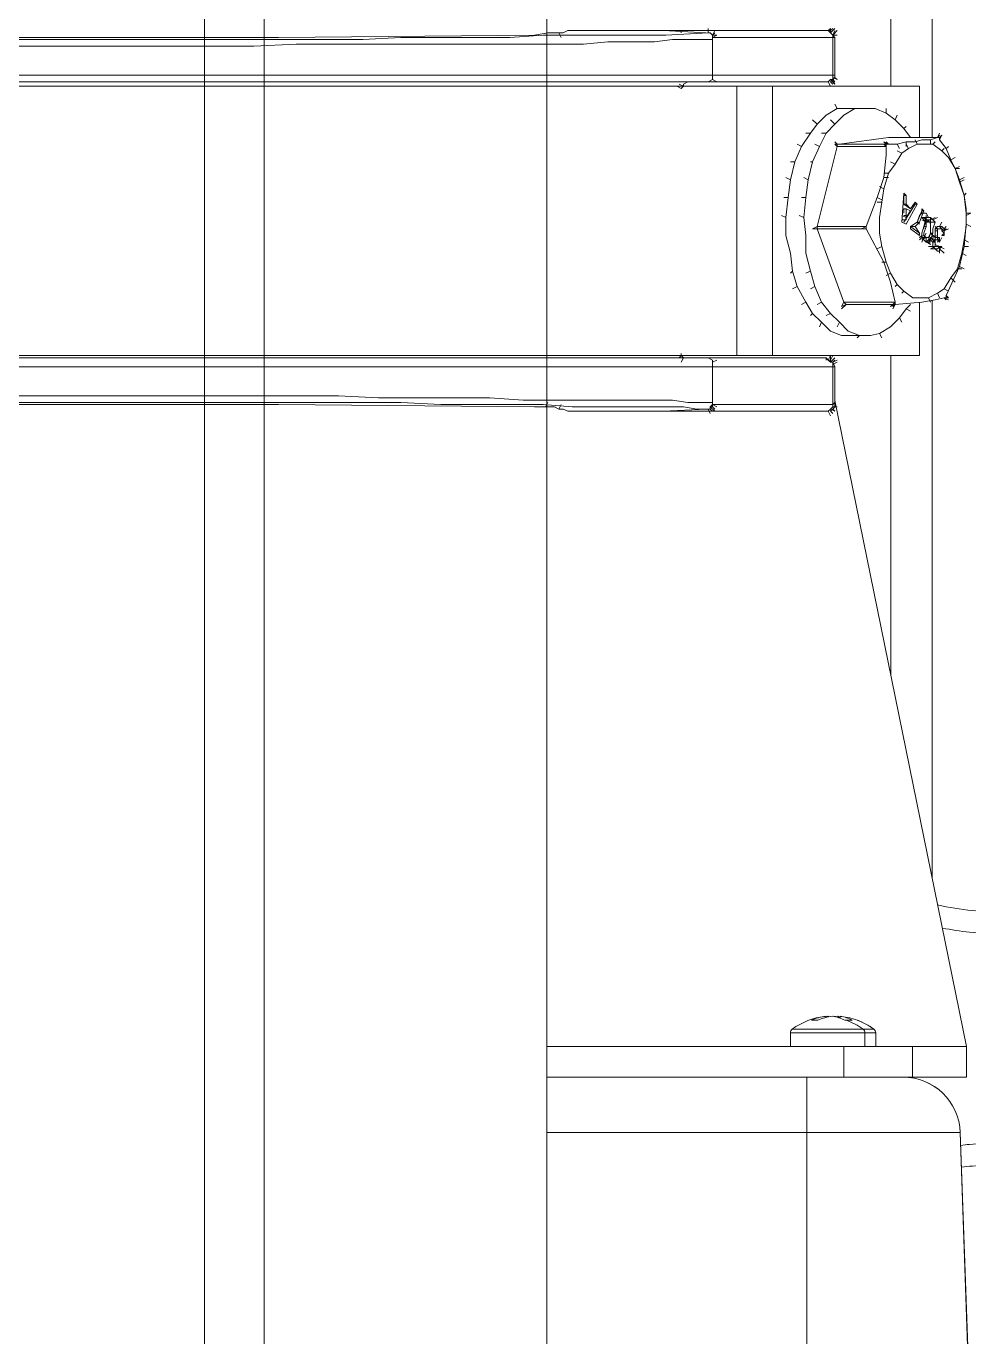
# Model space of a CAD drawing. Header units: feet. Extents: x -21 to 5170, y -254 to 1413.
# Drawn here: x 2090.08 to 2094.32, y 48.6 to 54.49 of the extents above; entities that cross this region are included whole.
import ezdxf

# ---------------------------------------------------------------- set-up
doc = ezdxf.new("R2010")
doc.units = ezdxf.units.FT
doc.header["$MEASUREMENT"] = 0
doc.layers.add('ATI CENTER SUPPORT', color=7, linetype='Continuous')

msp = doc.modelspace()

# ---------------------------------------------------------------- linework, layer by layer
at = {"layer": 'ATI CENTER SUPPORT', "color": 8, "linetype": 'Continuous', "lineweight": 15}
for p, q in [((2090.88442, 108.06425), (2090.88442, 25.40257)), ((2091.15204, 108.06425), (2091.15204, 25.40257)), ((2092.42153, 108.06425), (2092.42153, 25.40257)), ((2093.70629, 54.24628), (2093.70629, 54.44628)), ((2093.68629, 54.23628), (2086.50629, 54.23628)), ((2093.72629, 54.11628), (2093.89629, 54.11628)), ((2093.99629, 53.95628), (2093.71629, 53.95628)), ((2094.10629, 53.55628), (2094.10629, 53.53628)), ((2094.10629, 53.53628), (2094.13629, 53.53628)), ((2094.16629, 53.49628), (2094.16629, 53.57628)), ((2094.19629, 53.57628), (2094.16629, 53.57628)), ((2094.19629, 53.49628), (2094.13629, 53.49628)), ((2093.67629, 52.99628), (2086.52629, 52.99628)), ((2093.71629, 52.95628), (2086.48629, 52.95628)), ((2093.70629, 52.77628), (2093.70629, 52.97628)), ((2092.51629, 52.75628), (2093.68629, 52.75628)), ((2093.67534, 50.03276), (2093.67472, 50.038)), ((2093.6748, 50.03728), (2093.68296, 50.038)), ((2093.68296, 50.038), (2093.68326, 50.03463)), ((2093.68612, 50.03522), (2093.68591, 50.038)), ((2093.71077, 50.038), (2093.71076, 50.03719)), ((2093.73283, 50.03801), (2093.73281, 50.03777)), ((2093.74086, 50.0373), (2093.73283, 50.03801)), ((2093.73991, 50.02925), (2093.74095, 50.03801)), ((2093.51602, 49.96374), (2093.51602, 49.90298)), ((2093.51602, 49.96374), (2093.89965, 49.96374)), ((2093.52453, 49.98041), (2093.82549, 49.98041)), ((2093.82549, 49.98041), (2093.89114, 49.98041)), ((2093.85117, 49.9637), (2093.85117, 49.90294)), ((2093.89114, 49.98041), (2093.8912, 49.98041)), ((2093.89965, 49.90299), (2093.89965, 49.96374)), ((2093.89965, 49.96374), (2093.89971, 49.96374)), ((2093.89971, 49.90299), (2093.89971, 49.96374)), ((2094.30692, 49.90299), (2092.42153, 49.90298)), ((2093.75573, 49.90294), (2093.75573, 49.76461)), ((2094.06428, 49.90294), (2093.75573, 49.90294)), ((2094.06428, 49.76461), (2094.06428, 49.90294)), ((2094.30692, 49.90299), (2094.30692, 49.76465)), ((2092.42153, 49.76464), (2094.30692, 49.76465)), ((2093.58939, 49.51615), (2093.58939, 49.76465)), ((2093.75573, 49.76461), (2094.06428, 49.76461)), ((2094.30699, 49.76465), (2094.30692, 49.76465)), ((2092.42153, 49.51614), (2094.27898, 49.51615)), ((2093.58942, 44.2345), (2093.58939, 49.51615)), ((2094.27898, 49.51615), (2094.46087, 44.30835)), ((2094.27898, 49.51615), (2094.27904, 49.51615)), ((2094.27904, 49.51615), (2094.38471, 46.49081))]:
    msp.add_line(p, q, dxfattribs=at)
at = {"layer": 'ATI CENTER SUPPORT', "color": 8, "linetype": 'Continuous', "lineweight": 15, "flags": 128}
for points in [[(2094.15324, 53.98628), (2094.15324, 54.64874)], [(2093.96754, 54.21628), (2093.96754, 54.53159)], [(2094.15324, 50.65801), (2094.15324, 53.25411)], [(2093.96754, 51.57036), (2093.96754, 53.00628)], [(2093.72989, 50.03801), (2093.74062, 50.03701), (2093.74083, 50.03699)], [(2093.76687, 50.02044), (2093.76739, 50.0204), (2093.76753, 50.02037)]]:
    msp.add_lwpolyline(points, dxfattribs=at)
at = {"layer": 'ATI CENTER SUPPORT', "color": 8, "linetype": 'Continuous', "lineweight": 15}
for points in [[(2093.69629, 54.46628), (2092.51629, 54.46628), (2092.49629, 54.45628), (2092.42629, 54.45628), (2092.36629, 54.44628), (2091.21629, 54.43628), (2088.99629, 54.43628), (2087.83629, 54.44628), (2087.78629, 54.45628), (2087.71629, 54.45628), (2087.68629, 54.46628), (2087.26629, 54.46628), (2087.06629, 54.45628)], [(2093.13629, 54.45628), (2092.94629, 54.46628)], [(2093.02629, 54.45628), (2093.02629, 54.46628)], [(2093.14629, 54.45628), (2093.14629, 54.47628)], [(2093.69629, 54.47628), (2093.69629, 54.45628), (2093.70629, 54.44628), (2093.71629, 54.43628), (2093.16629, 54.43628)], [(2093.17629, 54.46628), (2093.16629, 54.44628)], [(2093.68629, 54.46628), (2093.69629, 54.47628)], [(2093.69629, 54.45628), (2093.68629, 54.46628)], [(2093.71629, 54.47628), (2093.69629, 54.45628)], [(2093.69629, 54.46628), (2093.70629, 54.47628)], [(2093.70629, 54.44628), (2093.71629, 54.46628)], [(2093.70629, 54.44628), (2093.72629, 54.46628)], [(2093.15629, 54.45628), (2093.14629, 54.45628), (2092.95629, 54.44628), (2092.40629, 54.44628), (2092.25629, 54.43628), (2091.76629, 54.43628), (2091.59629, 54.42628), (2088.61629, 54.42628), (2088.42629, 54.43628), (2087.94629, 54.43628), (2087.79629, 54.44628), (2087.25629, 54.44628), (2087.17629, 54.45628), (2087.05629, 54.45628), (2087.04629, 54.44628), (2087.03629, 54.43628)], [(2087.03629, 54.42628), (2087.21629, 54.42628), (2087.30629, 54.41628), (2087.50629, 54.41628), (2087.62629, 54.40628), (2088.90629, 54.40628), (2089.10629, 54.39628), (2091.10629, 54.39628), (2091.29629, 54.40628), (2092.58629, 54.40628), (2092.69629, 54.41628), (2092.90629, 54.41628), (2092.98629, 54.42628), (2093.16629, 54.42628)], [(2092.48629, 54.43628), (2092.47629, 54.45628)], [(2093.16629, 54.44628), (2093.16629, 54.24628), (2093.14629, 54.23628)], [(2093.16629, 54.44628), (2093.15629, 54.45628)], [(2093.17629, 54.45628), (2093.16629, 54.44628)], [(2093.18629, 54.44628), (2093.16629, 54.44628)], [(2093.16629, 54.43628), (2093.18629, 54.44628)], [(2093.69629, 54.23628), (2093.70629, 54.24628), (2093.71629, 54.25628), (2093.71629, 54.43628)], [(2093.72629, 54.44628), (2093.70629, 54.44628)], [(2093.71629, 54.26628), (2086.48629, 54.26628), (2086.49629, 54.24628), (2086.50629, 54.24628), (2086.51629, 54.23628)], [(2093.02629, 54.20628), (2093.03629, 54.21628), (2093.03629, 54.22628), (2093.05629, 54.23628)], [(2093.16629, 54.24628), (2093.18629, 54.23628)], [(2093.68629, 54.23628), (2093.69629, 54.24628), (2093.70629, 54.24628)], [(2093.68629, 54.23628), (2093.69629, 54.21628)], [(2093.71629, 54.22628), (2093.69629, 54.24628)], [(2093.69629, 54.23628), (2093.70629, 54.22628)], [(2093.70629, 54.25628), (2093.72629, 54.24628)], [(2093.71629, 54.23628), (2093.70629, 54.24628)], [(2093.70629, 54.24628), (2093.71629, 54.22628)], [(2093.72629, 54.24628), (2093.71629, 54.25628)], [(2086.10629, 53.99628), (2086.10629, 54.21628), (2094.09629, 54.21628)], [(2093.00629, 54.21628), (2093.02629, 54.20628)], [(2093.03629, 54.21628), (2093.01629, 54.22628)], [(2093.27629, 53.00628), (2093.27629, 54.21628)], [(2093.43629, 53.00628), (2093.43629, 54.21628)], [(2094.09629, 53.98628), (2094.09629, 54.21628)], [(2093.87629, 53.09628), (2093.74629, 53.09628), (2093.69629, 53.11628), (2093.65629, 53.15628), (2093.61629, 53.19628), (2093.58629, 53.24628), (2093.54629, 53.31628), (2093.52629, 53.38628), (2093.51629, 53.46628), (2093.49629, 53.54628), (2093.49629, 53.62628), (2093.50629, 53.71628), (2093.51629, 53.79628), (2093.53629, 53.87628), (2093.56629, 53.94628), (2093.60629, 54.00628), (2093.63629, 54.04628), (2093.67629, 54.08628), (2093.72629, 54.11628)], [(2093.82629, 53.09628), (2093.77629, 53.11628), (2093.73629, 53.15628), (2093.69629, 53.19628), (2093.65629, 53.24628), (2093.62629, 53.31628), (2093.60629, 53.38628), (2093.58629, 53.46628), (2093.58629, 53.54628), (2093.57629, 53.62628), (2093.58629, 53.71628), (2093.59629, 53.79628), (2093.61629, 53.87628), (2093.64629, 53.94628), (2093.67629, 54.00628), (2093.71629, 54.04628), (2093.75629, 54.08628), (2093.80629, 54.11628)], [(2093.71629, 54.13628), (2093.72629, 54.11628)], [(2093.89629, 54.11628), (2093.94629, 54.09628), (2093.98629, 54.06628), (2094.02629, 54.02628), (2094.05629, 53.98628)], [(2093.94629, 54.11628), (2093.94629, 54.09628)], [(2093.63629, 54.04628), (2093.61629, 54.06628)], [(2093.69629, 54.06628), (2093.71629, 54.04628)], [(2093.98629, 54.06628), (2093.99629, 54.08628)], [(2093.58629, 54.00628), (2093.60629, 54.00628)], [(2093.65629, 54.00628), (2093.67629, 54.00628)], [(2094.03629, 54.03628), (2094.02629, 54.02628)], [(2094.18629, 54.00628), (2094.17629, 53.98628)], [(2094.17629, 53.98628), (2094.18629, 53.99628)], [(2094.19629, 53.99628), (2094.18629, 53.98628)], [(2094.19629, 53.99628), (2094.18629, 53.97628)], [(2093.54629, 53.95628), (2093.56629, 53.94628)], [(2093.62629, 53.95628), (2093.64629, 53.94628)], [(2093.72629, 53.94628), (2093.63629, 53.58628)], [(2093.72629, 53.95628), (2093.71629, 53.96628)], [(2093.72629, 53.94628), (2093.71629, 53.95628)], [(2093.94629, 53.94628), (2093.72629, 53.94628), (2093.72629, 53.95628)], [(2094.18629, 53.98628), (2093.95629, 53.98628), (2093.73629, 53.95628)], [(2093.85629, 53.57628), (2093.85629, 53.58628), (2093.90629, 53.71628), (2093.93629, 53.80628), (2093.94629, 53.90628), (2093.94629, 53.95628)], [(2093.94629, 53.95628), (2093.93629, 53.96628)], [(2093.95629, 53.95628), (2093.93629, 53.96628)], [(2093.93629, 53.95628), (2093.94629, 53.94628)], [(2093.94629, 53.96628), (2093.95629, 53.95628)], [(2093.99629, 53.95628), (2094.03629, 53.96628), (2094.07629, 53.96628), (2094.10629, 53.97628), (2094.14629, 53.97628), (2094.17629, 53.98628)], [(2093.99629, 53.95628), (2094.00629, 53.93628)], [(2094.03629, 53.94628), (2094.03629, 53.96628)], [(2094.04629, 53.93628), (2094.03629, 53.95628)], [(2094.07629, 53.97628), (2094.08629, 53.95628)], [(2094.14629, 53.95628), (2094.14629, 53.97628)], [(2094.16629, 53.96628), (2094.15629, 53.95628)], [(2094.18629, 53.98628), (2094.18629, 53.97628), (2094.21629, 53.93628), (2094.23629, 53.88628), (2094.25629, 53.84628), (2094.27629, 53.79628), (2094.29629, 53.72628), (2094.30629, 53.64628)], [(2094.20629, 53.93628), (2094.19629, 53.92628)], [(2094.21629, 53.93628), (2094.22629, 53.94628)], [(2093.99629, 53.92628), (2094.01629, 53.91628)], [(2094.23629, 53.88628), (2094.25629, 53.89628)], [(2093.53629, 53.87628), (2093.51629, 53.87628)], [(2093.61629, 53.87628), (2093.60629, 53.87628)], [(2093.93629, 53.82628), (2093.95629, 53.82628)], [(2093.96629, 53.87628), (2093.98629, 53.86628)], [(2094.25629, 53.84628), (2094.27629, 53.85628)], [(2094.27629, 53.84628), (2094.25629, 53.84628)], [(2093.49629, 53.80628), (2093.51629, 53.79628)], [(2093.57629, 53.80628), (2093.59629, 53.79628)], [(2093.93629, 53.75628), (2093.91629, 53.76628)], [(2093.95629, 53.80628), (2093.93629, 53.80628)], [(2094.29629, 53.80628), (2094.27629, 53.79628)], [(2094.27629, 53.78628), (2094.29629, 53.79628)], [(2093.50629, 53.71628), (2093.48629, 53.71628)], [(2093.56629, 53.71628), (2093.58629, 53.71628)], [(2093.92629, 53.70628), (2093.90629, 53.71628)], [(2094.03629, 53.72628), (2094.02629, 53.72628), (2094.02629, 53.68628), (2094.05629, 53.66628)], [(2094.30629, 53.73628), (2094.29629, 53.72628)], [(2093.92629, 53.69628), (2093.90629, 53.69628)], [(2094.08629, 53.68628), (2094.07629, 53.68628), (2094.02629, 53.60628)], [(2094.02629, 53.68628), (2094.03629, 53.68628)], [(2094.03629, 53.66628), (2094.02629, 53.66628), (2094.02629, 53.64628)], [(2094.03629, 53.62628), (2094.05629, 53.65628), (2094.03629, 53.66628), (2094.03629, 53.61628)], [(2094.05629, 53.58628), (2094.08629, 53.60628), (2094.09629, 53.63628), (2094.10629, 53.64628), (2094.10629, 53.66628), (2094.11629, 53.65628), (2094.10629, 53.65628), (2094.08629, 53.60628)], [(2094.11629, 53.65628), (2094.09629, 53.60628), (2094.07629, 53.58628), (2094.05629, 53.58628)], [(2094.12629, 53.64628), (2094.10629, 53.64628)], [(2094.12629, 53.64628), (2094.13629, 53.62628)], [(2094.30629, 53.64628), (2094.32629, 53.64628)], [(2094.30629, 53.63628), (2094.32629, 53.64628)], [(2093.47629, 53.63628), (2093.49629, 53.62628)], [(2093.57629, 53.62628), (2093.55629, 53.63628)], [(2093.63629, 53.58628), (2093.61629, 53.57628)], [(2093.85629, 53.58628), (2093.63629, 53.58628), (2093.63629, 53.57628)], [(2093.85629, 53.58628), (2093.83629, 53.57628)], [(2094.01629, 53.63628), (2094.03629, 53.62628)], [(2094.01629, 53.61628), (2094.03629, 53.61628)], [(2094.02629, 53.63628), (2094.03629, 53.63628)], [(2094.07629, 53.58628), (2094.09629, 53.55628), (2094.09629, 53.54628), (2094.05629, 53.57628), (2094.05629, 53.58628), (2094.09629, 53.55628)], [(2094.09629, 53.59628), (2094.08629, 53.60628)], [(2094.09629, 53.60628), (2094.08629, 53.60628)], [(2094.12629, 53.60628), (2094.10629, 53.62628)], [(2094.10629, 53.62628), (2094.14629, 53.62628)], [(2094.10629, 53.61628), (2094.12629, 53.60628)], [(2094.10629, 53.55628), (2094.11629, 53.58628), (2094.11629, 53.57628)], [(2094.12629, 53.53628), (2094.11629, 53.54628), (2094.11629, 53.55628), (2094.12629, 53.58628), (2094.12629, 53.63628)], [(2094.13629, 53.60628), (2094.11629, 53.62628)], [(2094.12629, 53.60628), (2094.11629, 53.58628), (2094.12629, 53.62628)], [(2094.12629, 53.60628), (2094.11629, 53.61628)], [(2094.11629, 53.58628), (2094.12629, 53.58628)], [(2094.14629, 53.61628), (2094.12629, 53.61628)], [(2094.12629, 53.60628), (2094.13629, 53.60628), (2094.13629, 53.61628)], [(2094.14629, 53.62628), (2094.14629, 53.55628), (2094.13629, 53.53628)], [(2094.14629, 53.59628), (2094.13629, 53.61628)], [(2094.16629, 53.60628), (2094.15629, 53.57628), (2094.15629, 53.55628), (2094.14629, 53.52628), (2094.13629, 53.51628)], [(2094.14629, 53.62628), (2094.15629, 53.61628), (2094.16629, 53.60628)], [(2094.16629, 53.62628), (2094.14629, 53.61628)], [(2094.14629, 53.60628), (2094.16629, 53.60628)], [(2094.15629, 53.61628), (2094.17629, 53.62628)], [(2094.17629, 53.57628), (2094.16629, 53.58628)], [(2094.19629, 53.58628), (2094.17629, 53.58628), (2094.16629, 53.57628)], [(2094.19629, 53.60628), (2094.18629, 53.58628)], [(2094.19629, 53.57628), (2094.18629, 53.58628)], [(2094.20629, 53.55628), (2094.19629, 53.54628), (2094.20629, 53.54628), (2094.20629, 53.57628), (2094.19629, 53.58628)], [(2094.21629, 53.58628), (2094.20629, 53.57628)], [(2094.30629, 53.59628), (2094.29629, 53.49628), (2094.27629, 53.40628), (2094.21629, 53.27628), (2094.21629, 53.26628)], [(2094.30629, 53.59628), (2094.32629, 53.58628)], [(2093.61629, 53.57628), (2093.85629, 53.57628)], [(2093.63629, 53.57628), (2093.75629, 53.24628)], [(2093.98629, 53.24628), (2093.96629, 53.33628), (2093.93629, 53.42628), (2093.85629, 53.57628)], [(2094.09629, 53.53628), (2094.11629, 53.54628)], [(2094.09629, 53.53628), (2094.10629, 53.54628)], [(2094.10629, 53.53628), (2094.09629, 53.52628)], [(2094.10629, 53.52628), (2094.12629, 53.53628)], [(2094.11629, 53.53628), (2094.10629, 53.51628)], [(2094.12629, 53.51628), (2094.11629, 53.52628), (2094.10629, 53.53628)], [(2094.12629, 53.55628), (2094.11629, 53.53628)], [(2094.14629, 53.55628), (2094.13629, 53.52628), (2094.12629, 53.51628), (2094.13629, 53.51628), (2094.14629, 53.53628)], [(2094.12629, 53.53628), (2094.12629, 53.51628)], [(2094.14629, 53.51628), (2094.13629, 53.52628)], [(2094.14629, 53.55628), (2094.16629, 53.53628)], [(2094.14629, 53.55628), (2094.15629, 53.55628)], [(2094.16629, 53.54628), (2094.14629, 53.53628)], [(2094.16629, 53.51628), (2094.14629, 53.53628)], [(2094.14629, 53.53628), (2094.16629, 53.52628)], [(2094.14629, 53.52628), (2094.15629, 53.51628)], [(2094.15629, 53.53628), (2094.17629, 53.54628)], [(2094.16629, 53.52628), (2094.15629, 53.51628), (2094.16629, 53.51628)], [(2094.16629, 53.56628), (2094.17629, 53.56628)], [(2094.16629, 53.53628), (2094.18629, 53.53628)], [(2094.17629, 53.52628), (2094.16629, 53.52628)], [(2094.17629, 53.57628), (2094.17629, 53.52628), (2094.18629, 53.51628), (2094.18629, 53.53628)], [(2094.18629, 53.53628), (2094.17629, 53.51628)], [(2094.18629, 53.51628), (2094.19629, 53.53628)], [(2094.19629, 53.56628), (2094.21629, 53.57628)], [(2094.20629, 53.55628), (2094.19629, 53.56628), (2094.19629, 53.57628), (2094.20629, 53.56628)], [(2094.20629, 53.56628), (2094.21629, 53.57628)], [(2094.20629, 53.56628), (2094.22629, 53.57628)], [(2094.29629, 53.52628), (2094.31629, 53.51628)], [(2093.92629, 53.49628), (2093.90629, 53.48628)], [(2094.12629, 53.51628), (2094.14629, 53.50628)], [(2094.14629, 53.50628), (2094.13629, 53.51628)], [(2094.14629, 53.48628), (2094.16629, 53.49628)], [(2094.14629, 53.48628), (2094.17629, 53.48628)], [(2094.16629, 53.48628), (2094.15629, 53.49628), (2094.15629, 53.51628)], [(2094.18629, 53.49628), (2094.16629, 53.50628)], [(2094.18629, 53.47628), (2094.17629, 53.47628), (2094.16629, 53.48628)], [(2094.17629, 53.48628), (2094.18629, 53.49628)], [(2094.20629, 53.48628), (2094.18629, 53.49628)], [(2094.18629, 53.46628), (2094.18629, 53.49628)], [(2094.19629, 53.49628), (2094.18629, 53.48628)], [(2094.18629, 53.48628), (2094.20629, 53.46628)], [(2094.30629, 53.45628), (2094.28629, 53.46628)], [(2094.29629, 53.49628), (2094.31629, 53.49628)], [(2093.92629, 53.42628), (2093.94629, 53.42628)], [(2094.27629, 53.40628), (2094.29629, 53.39628)], [(2093.51629, 53.37628), (2093.52629, 53.38628)], [(2093.58629, 53.37628), (2093.60629, 53.38628)], [(2093.96629, 53.37628), (2093.94629, 53.36628)], [(2094.23629, 53.35628), (2094.25629, 53.33628)], [(2094.28629, 53.39628), (2094.26629, 53.39628)], [(2093.54629, 53.31628), (2093.52629, 53.30628)], [(2093.62629, 53.31628), (2093.60629, 53.30628)], [(2093.99629, 53.32628), (2093.98629, 53.31628)], [(2094.01629, 53.28628), (2094.02629, 53.29628)], [(2094.20629, 53.30628), (2094.22629, 53.29628)], [(2094.09629, 53.00628), (2086.10629, 53.00628), (2086.10629, 53.24628)], [(2093.56629, 53.23628), (2093.58629, 53.24628)], [(2093.65629, 53.24628), (2093.63629, 53.23628)], [(2093.74629, 53.22628), (2093.75629, 53.24628)], [(2093.74629, 53.22628), (2093.76629, 53.23628)], [(2093.76629, 53.23628), (2093.74629, 53.21628)], [(2094.22629, 53.26628), (2094.20629, 53.26628), (2094.16629, 53.25628), (2094.10629, 53.24628), (2093.98629, 53.23628), (2093.76629, 53.23628), (2093.75629, 53.24628), (2093.98629, 53.24628), (2093.98629, 53.23628)], [(2094.05629, 53.23628), (2094.03629, 53.21628), (2094.00629, 53.17628), (2093.96629, 53.13628), (2093.91629, 53.10628), (2093.87629, 53.09628)], [(2093.98629, 53.24628), (2093.96629, 53.22628)], [(2093.96629, 53.22628), (2093.98629, 53.23628)], [(2093.98629, 53.23628), (2093.97629, 53.21628)], [(2093.97629, 53.22628), (2093.98629, 53.23628)], [(2094.09629, 53.24628), (2094.09629, 53.00628)], [(2094.13629, 53.26628), (2094.14629, 53.24628)], [(2094.18629, 53.26628), (2094.17629, 53.28628)], [(2094.22629, 53.25628), (2094.20629, 53.26628)], [(2094.20629, 53.26628), (2094.21629, 53.25628)], [(2094.21629, 53.27628), (2094.22629, 53.26628)], [(2093.61629, 53.19628), (2093.60629, 53.18628)], [(2093.67629, 53.18628), (2093.69629, 53.19628)], [(2094.00629, 53.17628), (2094.01629, 53.15628)], [(2094.03629, 53.21628), (2094.05629, 53.20628)], [(2093.65629, 53.15628), (2093.64629, 53.13628)], [(2093.73629, 53.15628), (2093.72629, 53.13628)], [(2093.81629, 53.08628), (2093.82629, 53.09628)], [(2093.92629, 53.08628), (2093.91629, 53.10628)], [(2093.02629, 53.00628), (2093.01629, 52.99628)], [(2093.03629, 52.99628), (2093.02629, 53.00628), (2093.02629, 53.01628)], [(2093.02629, 52.97628), (2093.03629, 52.99628)], [(2093.16629, 52.98628), (2093.14629, 52.99628)], [(2093.70629, 52.97628), (2093.69629, 52.97628), (2093.68629, 52.98628), (2093.67629, 52.99628), (2093.67629, 52.98628)], [(2093.69629, 53.00628), (2093.68629, 52.98628)], [(2093.70629, 53.00628), (2093.69629, 52.98628)], [(2093.69629, 52.97628), (2093.69629, 53.00628)], [(2093.71629, 52.99628), (2093.69629, 52.97628)], [(2093.15629, 52.77628), (2093.16629, 52.77628), (2093.16629, 52.98628)], [(2093.16629, 52.97628), (2093.18629, 52.98628)], [(2093.69629, 52.98628), (2093.68629, 52.98628)], [(2093.69629, 52.75628), (2093.70629, 52.76628), (2093.71629, 52.77628), (2093.71629, 52.95628)], [(2093.71629, 52.98628), (2093.70629, 52.97628)], [(2093.70629, 52.97628), (2093.72629, 52.98628)], [(2093.72629, 52.97628), (2093.70629, 52.96628)], [(2093.71629, 52.95628), (2093.70629, 52.97628)], [(2087.03629, 52.79628), (2087.14629, 52.79628), (2087.21629, 52.80628), (2087.89629, 52.80628), (2088.04629, 52.81628), (2088.53629, 52.81628), (2088.72629, 52.82628), (2091.48629, 52.82628), (2091.66629, 52.81628), (2092.16629, 52.81628), (2092.31629, 52.80628), (2092.98629, 52.80628), (2093.05629, 52.79628), (2093.16629, 52.79628)], [(2093.16629, 52.78628), (2093.15629, 52.77628), (2093.15629, 52.76628), (2093.09629, 52.76628), (2093.03629, 52.77628), (2092.53629, 52.77628), (2092.40629, 52.78628), (2091.94629, 52.78628), (2091.76629, 52.79628), (2088.42629, 52.79628), (2088.26629, 52.78628), (2087.79629, 52.78628), (2087.66629, 52.77628), (2087.17629, 52.77628), (2087.11629, 52.76628), (2087.05629, 52.76628), (2087.04629, 52.77628)], [(2087.26629, 52.75628), (2087.68629, 52.75628), (2087.71629, 52.76628), (2087.72629, 52.76628), (2087.74629, 52.77628), (2087.83629, 52.77628), (2088.99629, 52.78628), (2091.21629, 52.78628), (2092.36629, 52.77628), (2092.45629, 52.77628), (2092.47629, 52.76628), (2092.49629, 52.76628), (2092.51629, 52.75628)], [(2092.41629, 52.77628), (2092.42629, 52.79628)], [(2092.48629, 52.78628), (2092.47629, 52.76628)], [(2092.94629, 52.75628), (2093.13629, 52.76628)], [(2093.15629, 52.74628), (2093.14629, 52.76628)], [(2093.17629, 52.75628), (2093.15629, 52.77628)], [(2093.15629, 52.76628), (2093.16629, 52.75628)], [(2093.71629, 52.79628), (2093.70629, 52.78628), (2093.16629, 52.78628)], [(2093.16629, 52.78628), (2093.18629, 52.77628)], [(2093.16629, 52.77628), (2093.17629, 52.76628)], [(2093.68629, 52.75628), (2093.69629, 52.76628), (2093.70629, 52.77628)], [(2093.71629, 52.75628), (2093.69629, 52.76628)], [(2093.72629, 52.77628), (2093.70629, 52.77628)], [(2093.71629, 52.75628), (2093.70629, 52.76628)], [(2094.30692, 49.90299), (2093.71629, 52.80476)], [(2093.68629, 52.75628), (2093.69629, 52.73628)], [(2093.69629, 52.75628), (2093.70629, 52.74628)]]:
    msp.add_lwpolyline(points, dxfattribs=at)
for points in [[(2094.06629, 53.26628), (2094.02629, 53.29628), (2093.99629, 53.32628), (2093.96629, 53.37628), (2093.94629, 53.42628), (2093.92629, 53.49628), (2093.91629, 53.55628), (2093.91629, 53.62628), (2093.92629, 53.69628), (2093.93629, 53.75628), (2093.95629, 53.82628), (2093.98629, 53.86628), (2094.01629, 53.91628), (2094.04629, 53.93628), (2094.08629, 53.95628), (2094.15629, 53.95628), (2094.19629, 53.92628), (2094.22629, 53.89628), (2094.25629, 53.84628), (2094.27629, 53.78628), (2094.29629, 53.72628), (2094.30629, 53.66628), (2094.30629, 53.58628), (2094.29629, 53.52628), (2094.28629, 53.46628), (2094.26629, 53.39628), (2094.23629, 53.35628), (2094.20629, 53.30628), (2094.17629, 53.28628), (2094.13629, 53.26628)], [(2094.08629, 53.68628), (2094.03629, 53.59628), (2094.01629, 53.60628), (2094.02629, 53.73628), (2094.03629, 53.72628), (2094.03629, 53.68628), (2094.05629, 53.66628), (2094.07629, 53.69628)]]:
    msp.add_lwpolyline(points, close=True, dxfattribs=at)
for centre, radius, start, end in [((2093.70784, 49.72711), 0.31267, 96.717805, 125.892929), ((2093.69321, 49.85314), 0.18579, 95.71063, 116.197511), ((2093.6253, 49.86426), 0.15622, 84.81836, 95.182316), ((2093.72534, 49.83714), 0.20191, 95.811611, 115.189363), ((2093.69321, 50.03149), 0.01215, 147.543024, 166.989787), ((2093.6761, 50.02991), 0.01271, 26.048964, 39.518292), ((2093.68618, 49.88828), 0.15089, 60.68211, 82.874815), ((2093.69182, 49.84521), 0.19372, 75.500419, 84.387292), ((2093.73937, 50.03011), 0.01234, 140.249586, 154.246096), ((2093.72457, 49.90443), 0.13457, 59.048831, 83.007958), ((2093.70784, 49.72711), 0.31267, 54.107747, 83.282871), ((2093.77692, 49.79761), 0.22287, 85.662717, 94.33796), ((2093.76708, 50.01766), 0.00275, 51.093093, 80.630667), ((2093.65935, 49.72707), 0.31267, 54.107071, 69.655045), ((2093.7079, 49.72711), 0.31267, 54.107747, 69.733906), ((2093.53659, 49.96374), 0.02057, 125.892929, 180.000338), ((2093.8306, 49.9637), 0.02057, 359.999662, 54.107071), ((2093.87908, 49.96374), 0.02057, 0.000338, 54.107747), ((2093.87914, 49.96374), 0.02057, 0.000338, 54.107747), ((2094.02165, 49.50716), 0.25749, 2.000338, 90.000338), ((2094.02171, 49.50716), 0.25749, 2.000338, 90.000338)]:
    msp.add_arc(centre, radius, start, end, dxfattribs=at)
for points, knots in [([(2094.7828, 50.55205), (2094.70898, 50.53547), (2094.56122, 50.50229), (2094.3561, 50.50635), (2094.22875, 50.52665), (2094.1775, 50.53883)], [0, 0, 0, 0, 0.2503621, 0.50115165, 0.67599289, 0.67599289, 0.67599289, 0.67599289]), ([(2094.81683, 50.4615), (2094.73572, 50.44215), (2094.57288, 50.40328), (2094.36319, 50.40754), (2094.23908, 50.42633), (2094.19871, 50.4346)], [0, 0, 0, 0, 0.24906846, 0.5000012, 0.62323574, 0.62323574, 0.62323574, 0.62323574]), ([(2093.58939, 49.76465), (2093.61575, 49.76465), (2093.67006, 49.76465), (2093.75062, 49.76465), (2093.8281, 49.76465), (2093.8972, 49.76465), (2093.95343, 49.76465), (2093.99331, 49.76465), (2094.01736, 49.76465), (2094.02025, 49.76465), (2094.02165, 49.76465)], [0, 0, 0, 0, 0.1165159, 0.2400124, 0.3686417, 0.5000003, 0.6313598, 0.7599888, 0.8834844, 1, 1, 1, 1]), ([(2094.28103, 49.45767), (2094.29433, 49.4595), (2094.39117, 49.47131), (2094.57288, 49.47499), (2094.73572, 49.43613), (2094.81683, 49.41677)], [0.45991944, 0.45991944, 0.45991944, 0.45991944, 0.49999881, 0.75093154, 1, 1, 1, 1]), ([(2094.28446, 49.3594), (2094.30082, 49.36168), (2094.39257, 49.37265), (2094.56122, 49.37598), (2094.70898, 49.34281), (2094.7828, 49.32623)], [0.44420785, 0.44420785, 0.44420785, 0.44420785, 0.49884839, 0.74963791, 1, 1, 1, 1])]:
    msp.add_open_spline(points, degree=3, knots=knots, dxfattribs=at)

doc.saveas('drawing.dxf')
